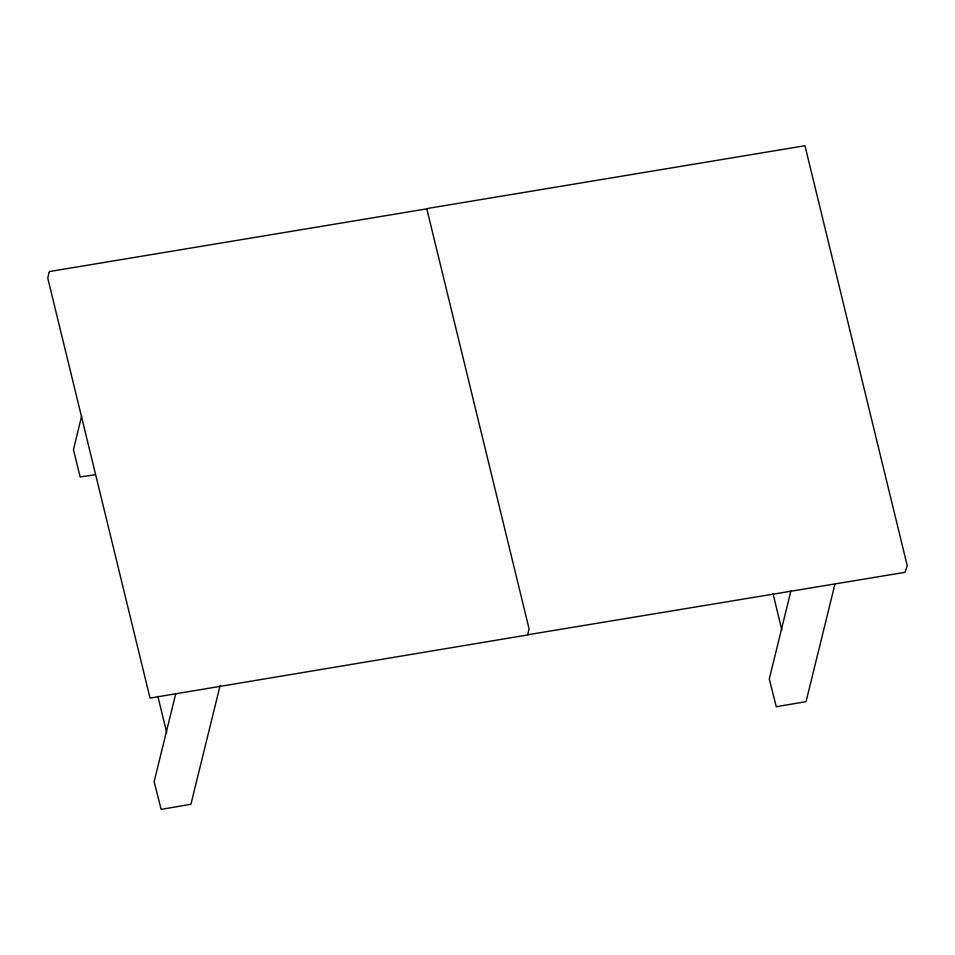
<?xml version="1.0" encoding="UTF-8"?>
<svg xmlns="http://www.w3.org/2000/svg" width="955" height="955" viewBox="0 0 955 955"><rect width="100%" height="100%" fill="white"/><g stroke="black" fill="none" stroke-linecap="round" stroke-linejoin="round"><path stroke-width="1.43" d="M81.605 416.213L73.451 449.614L80.136 476.987L95.261 474.742M175.768 693.557L154.137 781.656L161.132 809.398L190.916 804.289L220.068 685.69M790.907 590.906L769.276 678.993L776.272 706.748L806.056 701.627L834.861 584.484M427.243 209.193L428.091 208.369L804.958 145.733L907.238 565.706L905.065 572.343L527.936 634.717M773.037 593.724L781.823 629.93M157.885 696.386L166.683 732.592M49.087 272.294L47.762 278.108L150.042 698.081L527.614 634.968L529.082 628.82L426.801 208.847L49.935 271.471L49.087 272.294"/></g></svg>
